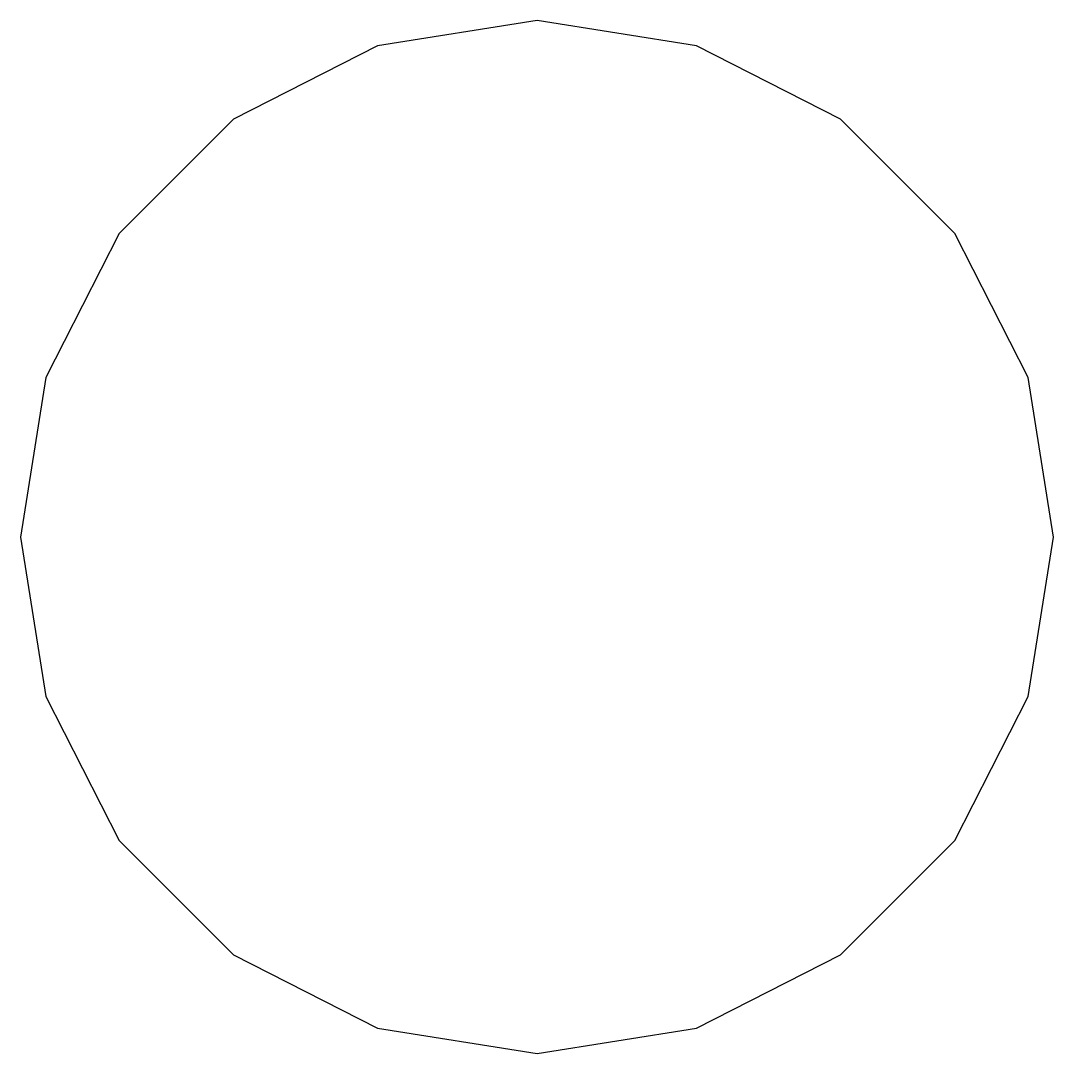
# Model space of a CAD drawing. Header units: metres. Extents: x -10 to 10, y -10 to 10.
import ezdxf

# ---------------------------------------------------------------- set-up
doc = ezdxf.new("R2010")
doc.units = ezdxf.units.M

msp = doc.modelspace()

# ---------------------------------------------------------------- linework, layer by layer
for p, q in [((0, 10), (-3.09017, 9.510565)), ((3.09017, 9.510565), (0, 10)), ((-3.09017, 9.510565), (-5.877853, 8.09017)), ((5.877853, 8.09017), (3.09017, 9.510565)), ((-5.877853, 8.09017), (-8.09017, 5.877853)), ((8.09017, 5.877853), (5.877853, 8.09017)), ((-8.09017, 5.877853), (-9.510565, 3.09017)), ((9.510565, 3.09017), (8.09017, 5.877853)), ((-9.510565, 3.09017), (-10, 0)), ((10, 0), (9.510565, 3.09017)), ((-10, 0), (-9.510565, -3.09017)), ((9.510565, -3.09017), (10, 0)), ((-9.510565, -3.09017), (-8.09017, -5.877853)), ((8.09017, -5.877853), (9.510565, -3.09017)), ((-8.09017, -5.877853), (-5.877853, -8.09017)), ((5.877853, -8.09017), (8.09017, -5.877853)), ((-5.877853, -8.09017), (-3.09017, -9.510565)), ((3.09017, -9.510565), (5.877853, -8.09017)), ((-3.09017, -9.510565), (0, -10)), ((0, -10), (3.09017, -9.510565))]:
    msp.add_line(p, q)

doc.saveas('drawing.dxf')
